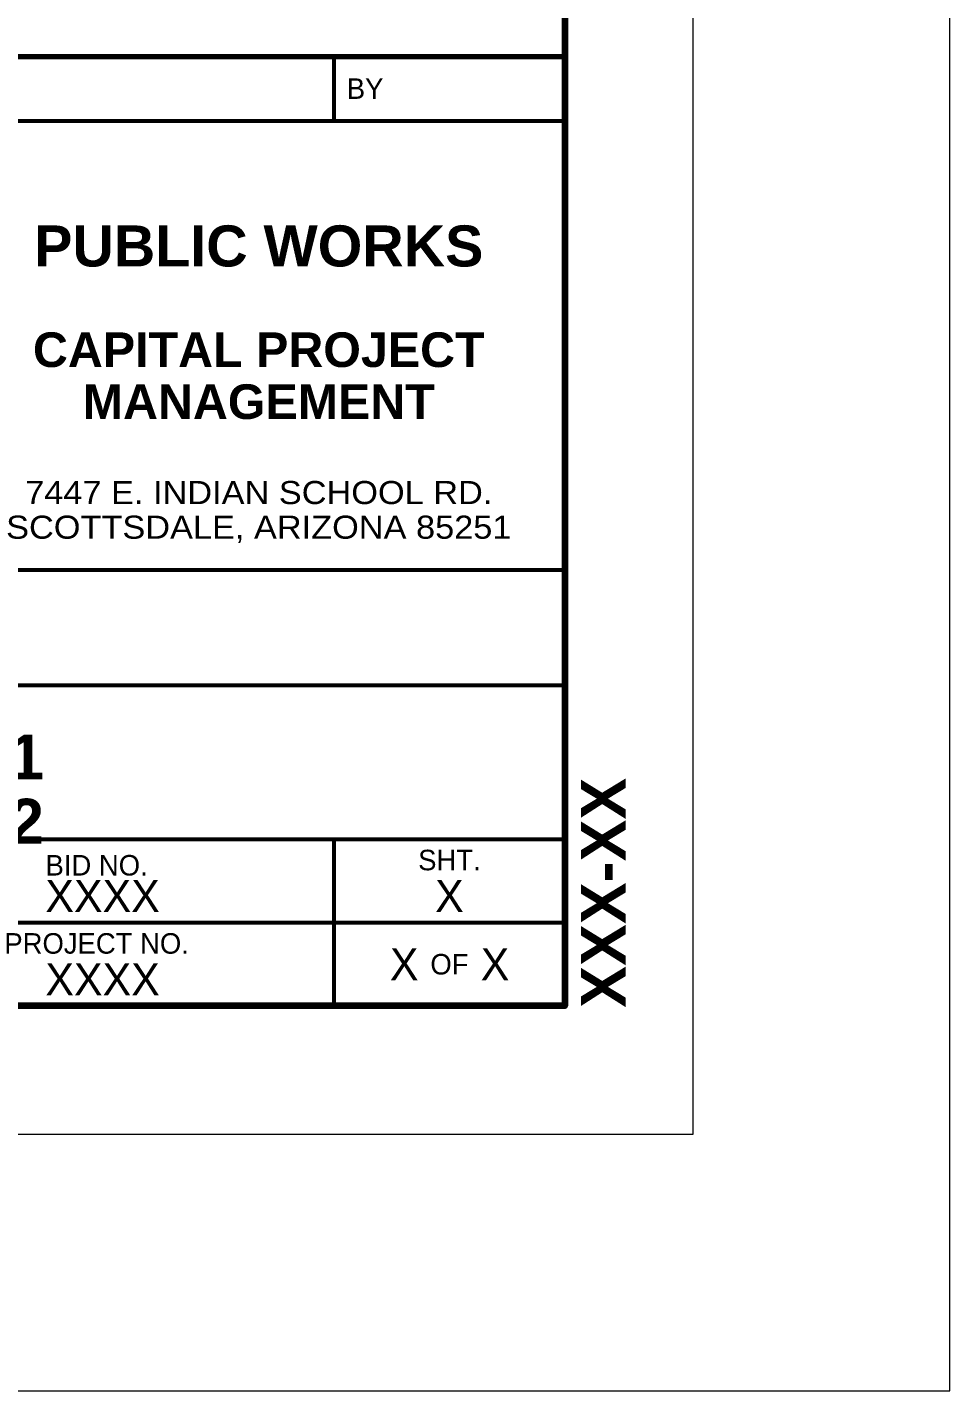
# Model space of a CAD drawing. Header units: feet. Extents: x 715168 to 716636, y 927703 to 928239.
# Drawn here: x 715815.7 to 715887.6, y 927758.9 to 927865.2 of the extents above; entities that cross this region are included whole.
import ezdxf
from ezdxf.enums import TextEntityAlignment as Align

# ---------------------------------------------------------------- set-up
doc = ezdxf.new("R2010")
doc.units = ezdxf.units.FT
doc.header["$MEASUREMENT"] = 0
for name, color, linetype, lineweight in [('36', 2, 'Continuous', 0), ('61', 151, 'Continuous', 0), ('62', 7, 'Continuous', 0)]:
    doc.layers.add(name, color=color, linetype=linetype, lineweight=lineweight)
doc.styles.add('Style-SWISS_BOLD___AREA_FILL', font='SWISS_BOLD___AREA_FILL.shx')
doc.styles.add('Style-VERTICAL_PROPORTIONAL', font='VERTICAL_PROPORTIONAL.shx')

msp = doc.modelspace()

# ---------------------------------------------------------------- linework, layer by layer
at = {"layer": '36', "color": 2, "linetype": 'Continuous', "lineweight": 0, "flags": 128}
msp.add_lwpolyline([(715187.63, 927778.92), (715867.63, 927778.92), (715867.63, 928218.92), (715187.63, 928218.92)], close=True, dxfattribs=at)
at = {"layer": '62', "color": 7, "linetype": 'Continuous', "lineweight": 53}
for p, q in [((715839.63, 927862.92), (715839.63, 927857.92)), ((715747.63, 927857.92), (715857.63, 927857.92)), ((715747.63, 927822.92), (715857.63, 927822.92)), ((715747.63, 927813.92), (715857.63, 927813.92)), ((715747.63, 927801.92), (715857.63, 927801.92)), ((715839.63, 927801.92), (715839.63, 927788.92)), ((715768.63, 927795.42), (715857.63, 927795.42))]:
    msp.add_line(p, q, dxfattribs=at)
at = {"layer": '62', "color": 7, "linetype": 'Continuous', "lineweight": 0, "flags": 128}
msp.add_lwpolyline([(715167.63, 927758.92), (715887.63, 927758.92), (715887.63, 928238.92), (715167.63, 928238.92)], close=True, dxfattribs=at)
at = {"layer": '62', "color": 7, "linetype": 'Continuous', "lineweight": 100, "flags": 128}
msp.add_lwpolyline([(715217.63, 928208.92), (715857.63, 928208.92), (715857.63, 927788.92), (715217.63, 927788.92)], close=True, dxfattribs=at)
at = {"layer": '62', "color": 7, "linetype": 'Continuous', "lineweight": 70, "flags": 128}
msp.add_lwpolyline([(715747.63, 927788.92), (715747.63, 927862.92), (715857.63, 927862.92)], dxfattribs=at)

# ---------------------------------------------------------------- texts
at = {"layer": '61', "color": 151, "linetype": 'Continuous', "lineweight": 40, "style": 'Style-VERTICAL_PROPORTIONAL'}
for s, p in [('      XXXX     ', (715821.13, 927796.24)), ('   X   ', (715848.63, 927796.24)), ('      XXXX     ', (715821.13, 927789.74))]:
    msp.add_text(s, height=2.5, dxfattribs=at).set_placement(p, align=Align.CENTER)
msp.add_text('  X', height=2.5, dxfattribs=at).set_placement((715846.22, 927792.17), align=Align.MIDDLE_RIGHT)
msp.add_text('X  ', height=2.5, dxfattribs=at).set_placement((715851.07, 927792.17), align=Align.MIDDLE_LEFT)
at = {"layer": '61', "color": 151, "linetype": 'Continuous', "lineweight": 0, "insert": (715802.63, 927801.57), "char_height": 3.5, "attachment_point": 8, "line_spacing_factor": 0.857143, "style": 'Style-SWISS_BOLD___AREA_FILL'}
msp.add_mtext('          LINE 1          \\P          LINE 2          ', dxfattribs=at)
at = {"layer": '62', "color": 7, "linetype": 'Continuous', "lineweight": 13, "style": 'Style-VERTICAL_PROPORTIONAL'}
msp.add_text('BY', height=1.6, dxfattribs=at).set_placement((715840.63, 927860.42), align=Align.MIDDLE_LEFT)
at = {"layer": '62', "color": 7, "linetype": 'Continuous', "lineweight": 0, "style": 'Style-SWISS_BOLD___AREA_FILL'}
msp.add_text('XXX-XX', height=3.5, rotation=90, dxfattribs=at).set_placement((715858.88, 927788.77), align=Align.TOP_LEFT)
at = {"layer": '62', "color": 7, "linetype": 'Continuous', "lineweight": 13, "style": 'Style-VERTICAL_PROPORTIONAL'}
for s, p in [('SHT.', (715848.63, 927799.49)), ('PROJECT NO.', (715821.13, 927792.99))]:
    msp.add_text(s, height=1.6, dxfattribs=at).set_placement(p, align=Align.CENTER)
msp.add_text('OF', height=1.6, dxfattribs=at).set_placement((715848.63, 927792.17), align=Align.MIDDLE_CENTER)
at = {"layer": '62', "color": 7, "linetype": 'Continuous', "lineweight": 0, "attachment_point": 8, "line_spacing_factor": 0.9, "style": 'Style-SWISS_BOLD___AREA_FILL'}
for s, insert, char_height in [('\\PPUBLIC WORKS', (715833.77, 927846.51), 3.2), ('CAPITAL PROJECT\\PMANAGEMENT', (715833.77, 927834.63), 2.7)]:
    msp.add_mtext(s, dxfattribs=dict(at, insert=insert, char_height=char_height))
at = {"layer": '62', "color": 7, "linetype": 'Continuous', "lineweight": 30, "insert": (715833.77, 927825), "char_height": 1.8, "attachment_point": 8, "line_spacing_factor": 0.9, "style": 'Style-VERTICAL_PROPORTIONAL'}
msp.add_mtext('\\W1.111111x;7447 E. INDIAN SCHOOL RD.\\PSCOTTSDALE, ARIZONA 85251', dxfattribs=at)
at = {"layer": '62', "color": 7, "linetype": 'Continuous', "lineweight": 13, "insert": (715821.13, 927799.06), "char_height": 1.6, "attachment_point": 8, "line_spacing_factor": 1.1625, "style": 'Style-VERTICAL_PROPORTIONAL'}
msp.add_mtext('BID NO.', dxfattribs=at)

doc.saveas('drawing.dxf')
